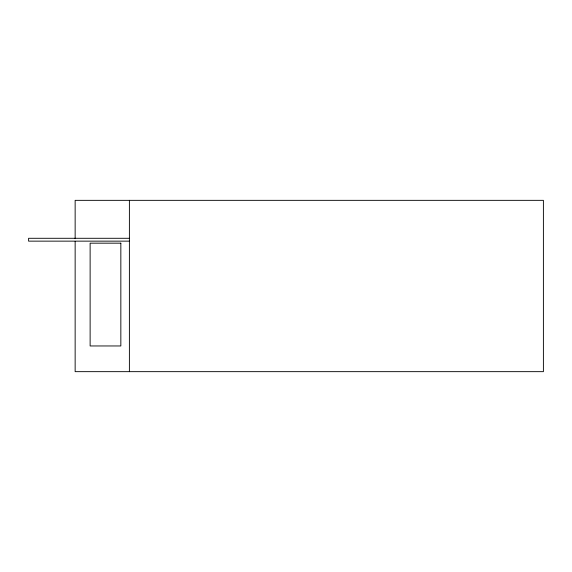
<?xml version="1.0" encoding="UTF-8"?>
<svg xmlns="http://www.w3.org/2000/svg" width="572" height="572" viewBox="0 0 572 572"><rect width="100%" height="100%" fill="white"/><g stroke="black" fill="none" stroke-linecap="round" stroke-linejoin="round"><path stroke-width="0.86" d="M129.394 238.288L28.6 238.288L28.6 241.141L129.394 241.141M129.394 200.343L129.394 371.657M75.146 238.71L75.146 200.343L543.4 200.343L543.4 371.657L75.146 371.657L75.146 241.384M120.842 243.172L90.126 243.172L90.126 345.96L120.842 345.96L120.842 243.172"/></g></svg>
